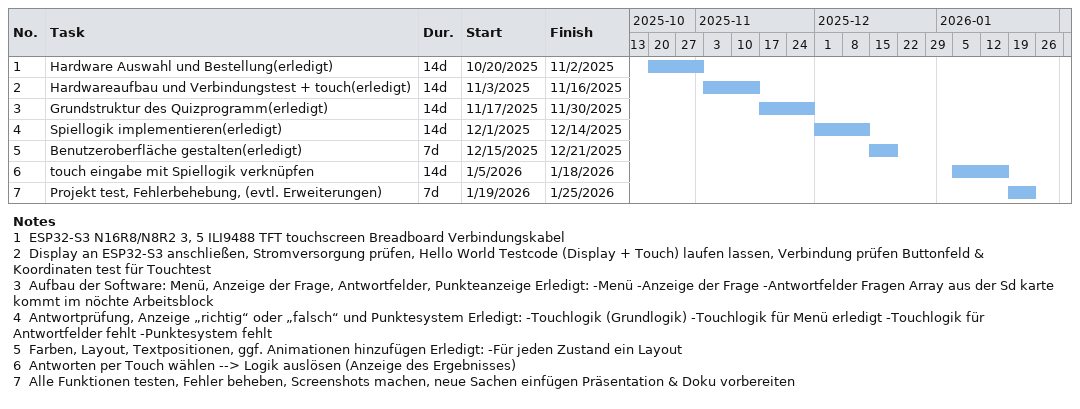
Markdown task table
| ID | Task | Duration | Start | Finish |
|---|---|---|---|---|
| 1 | Hardware Auswahl und Bestellung(erledigt) | 14d | 2025-10-20 | 2025-11-02 |
| 2 | Hardwareaufbau und Verbindungstest + touch(erledigt) | 14d | 2025-11-03 | 2025-11-16 |
| 3 | Grundstruktur des Quizprogramm(erledigt) | 14d | 2025-11-17 | 2025-11-30 |
| 4 | Spiellogik implementieren(erledigt) | 14d | 2025-12-01 | 2025-12-14 |
| 5 | Benutzeroberfläche gestalten(erledigt) | 7d | 2025-12-15 | 2025-12-21 |
| 6 | touch eingabe mit Spiellogik verknüpfen | 14d | 2026-01-05 | 2026-01-18 |
| 7 | Projekt test, Fehlerbehebung, (evtl. Erweiterungen) | 7d | 2026-01-19 | 2026-01-25 |

Notes
- 1: ESP32-S3 N16R8/N8R2 3, 5 ILI9488 TFT touchscreen Breadboard Verbindungskabel
- 2: Display an ESP32-S3 anschließen, Stromversorgung prüfen, Hello World Testcode (Display + Touch) laufen lassen, Verbindung prüfen Buttonfeld & Koordinaten test für Touchtest
- 3: Aufbau der Software: Menü, Anzeige der Frage, Antwortfelder, Punkteanzeige Erledigt: -Menü -Anzeige der Frage -Antwortfelder Fragen Array aus der Sd karte kommt im nöchte Arbeitsblock
- 4: Antwortprüfung, Anzeige „richtig“ oder „falsch“ und Punktesystem Erledigt: -Touchlogik (Grundlogik) -Touchlogik für Menü erledigt -Touchlogik für Antwortfelder fehlt -Punktesystem fehlt
- 5: Farben, Layout, Textpositionen, ggf. Animationen hinzufügen Erledigt: -Für jeden Zustand ein Layout
- 6: Antworten per Touch wählen --> Logik auslösen (Anzeige des Ergebnisses)
- 7: Alle Funktionen testen, Fehler beheben, Screenshots machen, neue Sachen einfügen Präsentation & Doku vorbereiten
